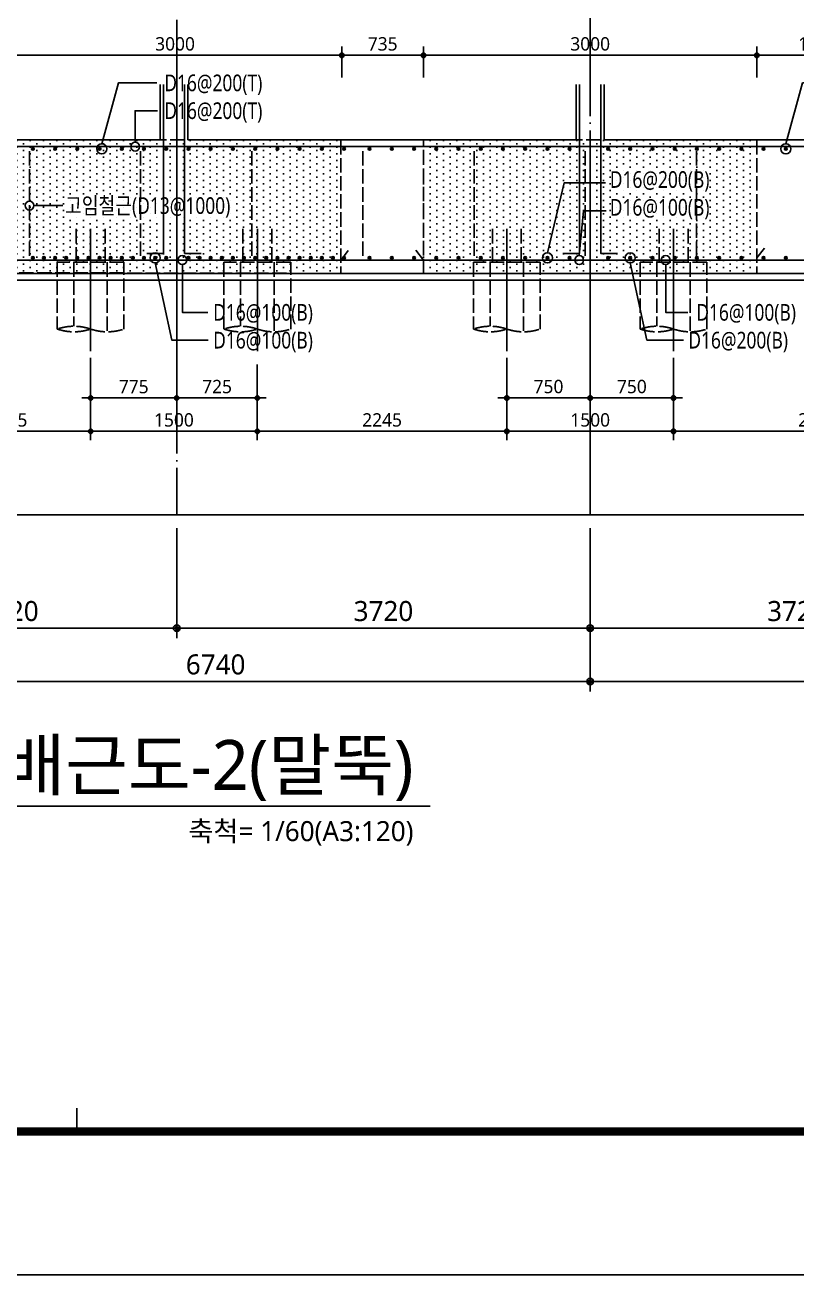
# Model space of a CAD drawing. Header units: millimetres. Extents: x 262481 to 2519995, y -394348 to 364571.
# Drawn here: x 561239 to 568176, y -88632 to -77393 of the extents above; entities that cross this region are included whole.
import ezdxf
from ezdxf.enums import TextEntityAlignment as Align
from ezdxf.xclip import XClip

# ---------------------------------------------------------------- set-up
doc = ezdxf.new("R2010")
doc.units = ezdxf.units.MM
doc.header["$LTSCALE"] = 65
doc.header["$XCLIPFRAME"] = 0
doc.linetypes.add('CEN', pattern=[62, 60, -1, 0, -1])
doc.linetypes.add('HID', pattern=[2.5, 2, -0.5])
doc.layers.get('Defpoints').update_dxf_attribs({"color": 145})
for name, color, linetype in [('BAR', 2, 'Continuous'), ('BAR1', 3, 'Continuous'), ('BARR', 1, 'Continuous'), ('CEN', 1, 'CEN'), ('DIM', 7, 'Continuous'), ('DOT', 3, 'Continuous'), ('FORM_고양장항A-1BL-S-성능$0$FORM', 7, 'Continuous'), ('LEADER', 7, 'Continuous'), ('PI', 4, 'HID'), ('T', 1, 'Continuous'), ('W1', 11, 'Continuous'), ('XS-기초$0$252', 252, 'Continuous'), ('고임철근', 4, 'HID'), ('버림', 8, 'Continuous'), ('보강구간', 6, 'HID')]:
    doc.layers.add(name, color=color, linetype=linetype)
doc.layers.add('DEFPOINT', color=144, linetype='Continuous', plot=False)
doc.layers.add('FORM_고양장항A-1BL-S-성능$0$DEFPOINT', color=144, linetype='Continuous', plot=False)
doc.layers.add('TEXT', color=3, linetype='Continuous', lineweight=9)
doc.styles.add('맑은고딕', font='malgun.ttf')
doc.dimstyles.new('DIM_40', dxfattribs={"dimscale": 40, "dimtxt": 3, "dimasz": 1, "dimexe": 2, "dimexo": 1.5, "dimgap": 1, "dimtad": 1, "dimdec": 0, "dimzin": 0, "dimdsep": 46, "dimtxsty": '맑은고딕', "dimblk1": 'DIMDOT', "dimblk2": 'DIMDOT', "dimsah": 1, "dimcen": 0.09, "dimdle": 2, "dimclrd": 7, "dimclre": 7, "dimclrt": 6, "dimadec": 0, "dimazin": 0, "dimtfac": 1, "dimtdec": 0, "dimtix": 1, "dimtmove": 2, "dimatfit": 3, "dimldrblk": 'DIMDOT', "dimfxl": 0, "dimtolj": 1, "dimtzin": 0, "dimarcsym": 0})
doc.dimstyles.new('DIM_60', dxfattribs={"dimscale": 60, "dimtxt": 3, "dimasz": 1, "dimexe": 1.5, "dimexo": 2, "dimgap": 1, "dimtad": 1, "dimdec": 0, "dimzin": 0, "dimdsep": 46, "dimtxsty": '맑은고딕', "dimblk1": 'DIMDOT', "dimblk2": 'DIMDOT', "dimsah": 1, "dimcen": 0.09, "dimdle": 2, "dimclrd": 7, "dimclre": 7, "dimclrt": 3, "dimadec": 0, "dimazin": 0, "dimtfac": 1, "dimtdec": 0, "dimtix": 1, "dimtmove": 2, "dimatfit": 3, "dimldrblk": 'DIMDOT', "dimfxl": 0, "dimtolj": 1, "dimtzin": 0, "dimarcsym": 0})
pattern_1 = [(270, (336404.29, -302471.65), (60, -30), [0, -60])]

# ---------------------------------------------------------------- blocks, each defined once
blk = doc.blocks.new('XS-기초$0$A$C762E058C')
at = {"layer": 'XS-기초$0$252'}
h = blk.add_hatch(color=256, dxfattribs=at)
h.dxf.hatch_style = 1
h.paths.add_polyline_path([(93400, -71500), (92600, -71500), (92600, -72000), (93400, -72000)])
h.paths.add_polyline_path([(85300, -71500), (84500, -71500), (84500, -72000), (85300, -72000)])
h.paths.add_polyline_path([(93400, -63400), (92600, -63400), (92600, -63900), (93400, -63900)])
h.paths.add_polyline_path([(85300, -63400), (84500, -63400), (84500, -63900), (85300, -63900)])
h.paths.add_polyline_path([(93400, -55300), (92600, -55300), (92600, -55800), (93400, -55800)])
h.paths.add_polyline_path([(85300, -55300), (84500, -55300), (84500, -55800), (85300, -55800)])
h.paths.add_polyline_path([(93400, -47200), (92600, -47200), (92600, -47700), (93400, -47700)])
h.paths.add_polyline_path([(85300, -47200), (84500, -47200), (84500, -47700), (85300, -47700)])
h.paths.add_polyline_path([(93400, -39100), (92600, -39100), (92600, -39600), (93400, -39600)])
h.paths.add_polyline_path([(85300, -39100), (84500, -39100), (84500, -39600), (85300, -39600)])
h.paths.add_polyline_path([(73650, -71500), (72850, -71500), (72850, -72000), (73650, -72000)])
h.paths.add_polyline_path([(77850, -71500), (77050, -71500), (77050, -72000), (77850, -72000)])
h.paths.add_polyline_path([(68450, -71500), (67650, -71500), (67650, -72000), (68450, -72000)])
h.paths.add_polyline_path([(73650, -63400), (72850, -63400), (72850, -63900), (73650, -63900)])
h.paths.add_polyline_path([(77850, -63400), (77050, -63400), (77050, -63900), (77850, -63900)])
h.paths.add_polyline_path([(68450, -63400), (67650, -63400), (67650, -63900), (68450, -63900)])
h.paths.add_polyline_path([(73650, -55300), (72850, -55300), (72850, -55800), (73650, -55800)])
h.paths.add_polyline_path([(77850, -55300), (77050, -55300), (77050, -55800), (77850, -55800)])
h.paths.add_polyline_path([(68450, -55300), (67650, -55300), (67650, -55800), (68450, -55800)])
h.paths.add_polyline_path([(73650, -47200), (72850, -47200), (72850, -47700), (73650, -47700)])
h.paths.add_polyline_path([(77850, -47200), (77050, -47200), (77050, -47700), (77850, -47700)])
h.paths.add_polyline_path([(68450, -47200), (67650, -47200), (67650, -47700), (68450, -47700)])
h.paths.add_polyline_path([(73650, -39100), (72850, -39100), (72850, -39600), (73650, -39600)])
h.paths.add_polyline_path([(77850, -39100), (77050, -39100), (77050, -39600), (77850, -39600)])
h.paths.add_polyline_path([(68450, -39100), (67650, -39100), (67650, -39600), (68450, -39600)])
h.paths.add_polyline_path([(73650, -22900), (72850, -22900), (72850, -23400), (73650, -23400)])
h.paths.add_polyline_path([(73650, -31000), (72850, -31000), (72850, -31500), (73650, -31500)])
h.paths.add_polyline_path([(101500, -63400), (100700, -63400), (100700, -63900), (101500, -63900)])
h.paths.add_polyline_path([(101500, -41540), (100700, -41540), (100700, -42040), (101500, -42040)])
h.paths.add_polyline_path([(101500, -35500), (100700, -35500), (100700, -36000), (101500, -36000)])
h.paths.add_polyline_path([(101500, -29350), (100700, -29350), (100700, -29850), (101500, -29850)])
h.paths.add_polyline_path([(101500, -22900), (100700, -22900), (100700, -23400), (101500, -23400)])
h.paths.add_polyline_path([(68450, -22900), (67650, -22900), (67650, -23400), (68450, -23400)])
h.paths.add_polyline_path([(77850, -22900), (77050, -22900), (77050, -23400), (77850, -23400)])
h.paths.add_polyline_path([(85300, -22900), (84500, -22900), (84500, -23400), (85300, -23400)])
h.paths.add_polyline_path([(93400, -31000), (92600, -31000), (92600, -31500), (93400, -31500)])
h.paths.add_polyline_path([(77850, -31000), (77050, -31000), (77050, -31500), (77850, -31500)])
h.paths.add_polyline_path([(85300, -31000), (84500, -31000), (84500, -31500), (85300, -31500)])
h.paths.add_polyline_path([(93400, -22900), (92600, -22900), (92600, -23400), (93400, -23400)])
h.paths.add_polyline_path([(68450, -31000), (67650, -31000), (67650, -31500), (68450, -31500)])
h.paths.add_polyline_path([(101500, -47580), (100700, -47580), (100700, -48080), (101500, -48080)])
h.paths.add_polyline_path([(101500, -55300), (100700, -55300), (100700, -55800), (101500, -55800)])
h.paths.add_polyline_path([(101700, -72000), (101700, -71200), (101200, -71200), (101200, -72000)])
h.paths.add_polyline_path([(125700, -72000), (125700, -71200), (125200, -71200), (125200, -72000)])
h.paths.add_polyline_path([(117700, -72000), (117700, -71200), (117200, -71200), (117200, -72000)])
h.paths.add_polyline_path([(109700, -72000), (109700, -71200), (109200, -71200), (109200, -72000)])
h.paths.add_polyline_path([(136755, -71500), (135955, -71500), (135955, -72000), (136755, -72000)])
h.paths.add_polyline_path([(144555, -71500), (143755, -71500), (143755, -72000), (144555, -72000)])
h.paths.add_polyline_path([(133700, -72000), (133700, -71200), (133200, -71200), (133200, -72000)])
blk = doc.blocks.new('XS-기초')
at = {"layer": 'XS-기초$0$252'}
blk.add_blockref('XS-기초$0$A$C762E058C', (118310, 198300), dxfattribs=at)
blk = doc.blocks.new('DIMDOT')
at = {"layer": 'DIM', "linetype": 'Continuous'}
blk.add_line((-2, 0), (2, 0), dxfattribs=at)
for radius in [0.5, 0.25]:
    blk.add_circle((0, 0), radius, dxfattribs=at)
blk = doc.blocks.new('*D556')
at = {"layer": 'Defpoints', "color": 0, "linetype": 'Continuous', "transparency": 16777216}
for p in [(566324, -81796), (573064, -81796), (573064, -83296)]:
    blk.add_point(p, dxfattribs=at)
at = {"layer": 'DIM', "color": 7, "linetype": 'Continuous', "lineweight": -2, "transparency": 16777216}
for p, q in [((566324, -81916), (566324, -83386)), ((573064, -81916), (573064, -83386)), ((566384, -83296), (573004, -83296))]:
    blk.add_line(p, q, dxfattribs=at)
at = {"layer": 'DIM', "color": 7, "linetype": 'Continuous', "lineweight": -2, "transparency": 16777216, "xscale": 60, "yscale": 60, "zscale": 60, "rotation": 180}
blk.add_blockref('DIMDOT', (566324, -83296), dxfattribs=at)
at = {"layer": 'DIM', "color": 7, "linetype": 'Continuous', "lineweight": -2, "transparency": 16777216, "xscale": 60, "yscale": 60, "zscale": 60}
blk.add_blockref('DIMDOT', (573064, -83296), dxfattribs=at)
at = {"layer": 'DIM', "color": 3, "linetype": 'Continuous', "transparency": 16777216, "insert": (569694, -83143), "char_height": 180, "attachment_point": 5, "style": '맑은고딕'}
blk.add_mtext('\\A1;6740', dxfattribs=at)
blk = doc.blocks.new('*D558')
at = {"layer": 'Defpoints', "color": 0, "linetype": 'Continuous', "transparency": 16777216}
for p in [(566324, -81796), (570044, -81796), (566324, -82816)]:
    blk.add_point(p, dxfattribs=at)
at = {"layer": 'DIM', "color": 7, "linetype": 'Continuous', "lineweight": -2, "transparency": 16777216}
for p, q in [((566324, -81916), (566324, -82906)), ((570044, -81916), (570044, -82906)), ((569984, -82816), (566384, -82816))]:
    blk.add_line(p, q, dxfattribs=at)
at = {"layer": 'DIM', "color": 7, "linetype": 'Continuous', "lineweight": -2, "transparency": 16777216, "xscale": 60, "yscale": 60, "zscale": 60, "rotation": 180}
blk.add_blockref('DIMDOT', (566324, -82816), dxfattribs=at)
at = {"layer": 'DIM', "color": 7, "linetype": 'Continuous', "lineweight": -2, "transparency": 16777216, "xscale": 60, "yscale": 60, "zscale": 60}
blk.add_blockref('DIMDOT', (570044, -82816), dxfattribs=at)
at = {"layer": 'DIM', "color": 3, "linetype": 'Continuous', "transparency": 16777216, "insert": (568184, -82663), "char_height": 180, "attachment_point": 5, "style": '맑은고딕'}
blk.add_mtext('\\A1;3720', dxfattribs=at)
blk = doc.blocks.new('*D559')
at = {"layer": 'Defpoints', "color": 0, "linetype": 'Continuous', "transparency": 16777216}
for p in [(559584, -81796), (566324, -81796), (559584, -83296)]:
    blk.add_point(p, dxfattribs=at)
at = {"layer": 'DIM', "color": 7, "linetype": 'Continuous', "lineweight": -2, "transparency": 16777216}
for p, q in [((559584, -81916), (559584, -83386)), ((566324, -81916), (566324, -83386)), ((566264, -83296), (559644, -83296))]:
    blk.add_line(p, q, dxfattribs=at)
at = {"layer": 'DIM', "color": 7, "linetype": 'Continuous', "lineweight": -2, "transparency": 16777216, "xscale": 60, "yscale": 60, "zscale": 60, "rotation": 180}
blk.add_blockref('DIMDOT', (559584, -83296), dxfattribs=at)
at = {"layer": 'DIM', "color": 7, "linetype": 'Continuous', "lineweight": -2, "transparency": 16777216, "xscale": 60, "yscale": 60, "zscale": 60}
blk.add_blockref('DIMDOT', (566324, -83296), dxfattribs=at)
at = {"layer": 'DIM', "color": 3, "linetype": 'Continuous', "transparency": 16777216, "insert": (562954, -83143), "char_height": 180, "attachment_point": 5, "style": '맑은고딕'}
blk.add_mtext('\\A1;6740', dxfattribs=at)
blk = doc.blocks.new('*D560')
at = {"layer": 'Defpoints', "color": 0, "linetype": 'Continuous', "transparency": 16777216}
for p in [(559584, -81796), (562604, -81796), (559584, -82816)]:
    blk.add_point(p, dxfattribs=at)
at = {"layer": 'DIM', "color": 7, "linetype": 'Continuous', "lineweight": -2, "transparency": 16777216}
for p, q in [((559584, -81916), (559584, -82906)), ((562604, -81916), (562604, -82906)), ((562544, -82816), (559644, -82816))]:
    blk.add_line(p, q, dxfattribs=at)
at = {"layer": 'DIM', "color": 7, "linetype": 'Continuous', "lineweight": -2, "transparency": 16777216, "xscale": 60, "yscale": 60, "zscale": 60, "rotation": 180}
blk.add_blockref('DIMDOT', (559584, -82816), dxfattribs=at)
at = {"layer": 'DIM', "color": 7, "linetype": 'Continuous', "lineweight": -2, "transparency": 16777216, "xscale": 60, "yscale": 60, "zscale": 60}
blk.add_blockref('DIMDOT', (562604, -82816), dxfattribs=at)
at = {"layer": 'DIM', "color": 3, "linetype": 'Continuous', "transparency": 16777216, "insert": (561094, -82663), "char_height": 180, "attachment_point": 5, "style": '맑은고딕'}
blk.add_mtext('\\A1;3020', dxfattribs=at)
blk = doc.blocks.new('*D561')
at = {"layer": 'Defpoints', "color": 0, "linetype": 'Continuous', "transparency": 16777216}
for p in [(562604, -81796), (566324, -81796), (566324, -82816)]:
    blk.add_point(p, dxfattribs=at)
at = {"layer": 'DIM', "color": 7, "linetype": 'Continuous', "lineweight": -2, "transparency": 16777216}
for p, q in [((562604, -81916), (562604, -82906)), ((566324, -81916), (566324, -82906)), ((562664, -82816), (566264, -82816))]:
    blk.add_line(p, q, dxfattribs=at)
at = {"layer": 'DIM', "color": 7, "linetype": 'Continuous', "lineweight": -2, "transparency": 16777216, "xscale": 60, "yscale": 60, "zscale": 60, "rotation": 180}
blk.add_blockref('DIMDOT', (562604, -82816), dxfattribs=at)
at = {"layer": 'DIM', "color": 7, "linetype": 'Continuous', "lineweight": -2, "transparency": 16777216, "xscale": 60, "yscale": 60, "zscale": 60}
blk.add_blockref('DIMDOT', (566324, -82816), dxfattribs=at)
at = {"layer": 'DIM', "color": 3, "linetype": 'Continuous', "transparency": 16777216, "insert": (564464, -82663), "char_height": 180, "attachment_point": 5, "style": '맑은고딕'}
blk.add_mtext('\\A1;3720', dxfattribs=at)
blk = doc.blocks.new('BAR')
at = {"layer": 'BARR'}
h = blk.add_hatch(color=256, dxfattribs=at)
edge = h.paths.add_edge_path()
edge.add_arc((0, 0), 15, 0, 360)
blk.add_circle((0, 0), 15, dxfattribs=at)
blk = doc.blocks.new('p')
at = {"layer": 'PI'}
for p, q in [((-130, 300), (-130, 0)), ((130, 300), (130, 0)), ((300, 0), (-300, 0)), ((-300, 0), (-300, -600)), ((-150, 0), (-150, -575)), ((150, 0), (150, -625)), ((300, -600), (300, 0))]:
    blk.add_line(p, q, dxfattribs=at)
at = {"layer": 'PI', "color": 6, "linetype": 'Continuous'}
blk.add_line((0, 300, 0), (0, -800, 0), dxfattribs=at)
at = {"layer": 'PI'}
for centre, start, end in [((-150, -1037), 71.0754, 108.9246), ((-150, -163), 251.0754, 288.9246), ((150, -163), 251.0754, 288.9246)]:
    blk.add_arc(centre, 462, start, end, dxfattribs=at)
blk = doc.blocks.new('*D656')
at = {"layer": 'Defpoints', "color": 0, "linetype": 'Continuous', "transparency": 16777216}
for p in [(560334, -80326), (561829, -80326), (561829, -81046)]:
    blk.add_point(p, dxfattribs=at)
at = {"layer": 'DIM', "color": 7, "linetype": 'Continuous', "lineweight": -2, "transparency": 16777216}
for p, q in [((560334, -80386), (560334, -81126)), ((561829, -80386), (561829, -81126)), ((560374, -81046), (561789, -81046))]:
    blk.add_line(p, q, dxfattribs=at)
at = {"layer": 'DIM', "color": 7, "linetype": 'Continuous', "lineweight": -2, "transparency": 16777216, "xscale": 40, "yscale": 40, "zscale": 40, "rotation": 180}
blk.add_blockref('DIMDOT', (560334, -81046), dxfattribs=at)
at = {"layer": 'DIM', "color": 7, "linetype": 'Continuous', "lineweight": -2, "transparency": 16777216, "xscale": 40, "yscale": 40, "zscale": 40}
blk.add_blockref('DIMDOT', (561829, -81046), dxfattribs=at)
at = {"layer": 'DIM', "color": 6, "linetype": 'Continuous', "transparency": 16777216, "insert": (561082, -80944), "char_height": 120, "attachment_point": 5, "style": '맑은고딕'}
blk.add_mtext('\\A1;1495', dxfattribs=at)
blk = doc.blocks.new('*D657')
at = {"layer": 'Defpoints', "color": 0, "linetype": 'Continuous', "transparency": 16777216}
for p in [(561829, -80386), (563329, -80386), (563329, -81046)]:
    blk.add_point(p, dxfattribs=at)
at = {"layer": 'DIM', "color": 7, "linetype": 'Continuous', "lineweight": -2, "transparency": 16777216}
for p, q in [((561829, -80446), (561829, -81126)), ((563329, -80446), (563329, -81126)), ((561869, -81046), (563289, -81046))]:
    blk.add_line(p, q, dxfattribs=at)
at = {"layer": 'DIM', "color": 7, "linetype": 'Continuous', "lineweight": -2, "transparency": 16777216, "xscale": 40, "yscale": 40, "zscale": 40, "rotation": 180}
blk.add_blockref('DIMDOT', (561829, -81046), dxfattribs=at)
at = {"layer": 'DIM', "color": 7, "linetype": 'Continuous', "lineweight": -2, "transparency": 16777216, "xscale": 40, "yscale": 40, "zscale": 40}
blk.add_blockref('DIMDOT', (563329, -81046), dxfattribs=at)
at = {"layer": 'DIM', "color": 6, "linetype": 'Continuous', "transparency": 16777216, "insert": (562579, -80944), "char_height": 120, "attachment_point": 5, "style": '맑은고딕'}
blk.add_mtext('\\A1;1500', dxfattribs=at)
blk = doc.blocks.new('*D658')
at = {"layer": 'Defpoints', "color": 0, "linetype": 'Continuous', "transparency": 16777216}
for p in [(563329, -80386), (565574, -80386), (565574, -81046)]:
    blk.add_point(p, dxfattribs=at)
at = {"layer": 'DIM', "color": 7, "linetype": 'Continuous', "lineweight": -2, "transparency": 16777216}
for p, q in [((563329, -80446), (563329, -81126)), ((565574, -80446), (565574, -81126)), ((563369, -81046), (565534, -81046))]:
    blk.add_line(p, q, dxfattribs=at)
at = {"layer": 'DIM', "color": 7, "linetype": 'Continuous', "lineweight": -2, "transparency": 16777216, "xscale": 40, "yscale": 40, "zscale": 40, "rotation": 180}
blk.add_blockref('DIMDOT', (563329, -81046), dxfattribs=at)
at = {"layer": 'DIM', "color": 7, "linetype": 'Continuous', "lineweight": -2, "transparency": 16777216, "xscale": 40, "yscale": 40, "zscale": 40}
blk.add_blockref('DIMDOT', (565574, -81046), dxfattribs=at)
at = {"layer": 'DIM', "color": 6, "linetype": 'Continuous', "transparency": 16777216, "insert": (564452, -80944), "char_height": 120, "attachment_point": 5, "style": '맑은고딕'}
blk.add_mtext('\\A1;2245', dxfattribs=at)
blk = doc.blocks.new('*D659')
at = {"layer": 'Defpoints', "color": 0, "linetype": 'Continuous', "transparency": 16777216}
for p in [(565574, -80326), (567074, -80326), (567074, -81046)]:
    blk.add_point(p, dxfattribs=at)
at = {"layer": 'DIM', "color": 7, "linetype": 'Continuous', "lineweight": -2, "transparency": 16777216}
for p, q in [((565574, -80386), (565574, -81126)), ((567074, -80386), (567074, -81126)), ((565614, -81046), (567034, -81046))]:
    blk.add_line(p, q, dxfattribs=at)
at = {"layer": 'DIM', "color": 7, "linetype": 'Continuous', "lineweight": -2, "transparency": 16777216, "xscale": 40, "yscale": 40, "zscale": 40, "rotation": 180}
blk.add_blockref('DIMDOT', (565574, -81046), dxfattribs=at)
at = {"layer": 'DIM', "color": 7, "linetype": 'Continuous', "lineweight": -2, "transparency": 16777216, "xscale": 40, "yscale": 40, "zscale": 40}
blk.add_blockref('DIMDOT', (567074, -81046), dxfattribs=at)
at = {"layer": 'DIM', "color": 6, "linetype": 'Continuous', "transparency": 16777216, "insert": (566324, -80944), "char_height": 120, "attachment_point": 5, "style": '맑은고딕'}
blk.add_mtext('\\A1;1500', dxfattribs=at)
blk = doc.blocks.new('*D660')
at = {"layer": 'Defpoints', "color": 0, "linetype": 'Continuous', "transparency": 16777216}
for p in [(567074, -80386), (569674, -80386), (569674, -81046)]:
    blk.add_point(p, dxfattribs=at)
at = {"layer": 'DIM', "color": 7, "linetype": 'Continuous', "lineweight": -2, "transparency": 16777216}
for p, q in [((567074, -80446), (567074, -81126)), ((569674, -80446), (569674, -81126)), ((567114, -81046), (569634, -81046))]:
    blk.add_line(p, q, dxfattribs=at)
at = {"layer": 'DIM', "color": 7, "linetype": 'Continuous', "lineweight": -2, "transparency": 16777216, "xscale": 40, "yscale": 40, "zscale": 40, "rotation": 180}
blk.add_blockref('DIMDOT', (567074, -81046), dxfattribs=at)
at = {"layer": 'DIM', "color": 7, "linetype": 'Continuous', "lineweight": -2, "transparency": 16777216, "xscale": 40, "yscale": 40, "zscale": 40}
blk.add_blockref('DIMDOT', (569674, -81046), dxfattribs=at)
at = {"layer": 'DIM', "color": 6, "linetype": 'Continuous', "transparency": 16777216, "insert": (568374, -80944), "char_height": 120, "attachment_point": 5, "style": '맑은고딕'}
blk.add_mtext('\\A1;2600', dxfattribs=at)
blk = doc.blocks.new('*D668')
at = {"layer": 'Defpoints', "color": 0, "linetype": 'Continuous', "transparency": 16777216}
for p in [(565574, -80326), (566324, -80326), (566324, -80746)]:
    blk.add_point(p, dxfattribs=at)
at = {"layer": 'DIM', "color": 7, "linetype": 'Continuous', "lineweight": -2, "transparency": 16777216}
for p, q in [((565574, -80386), (565574, -80826)), ((566324, -80386), (566324, -80826)), ((565614, -80746), (566284, -80746))]:
    blk.add_line(p, q, dxfattribs=at)
at = {"layer": 'DIM', "color": 7, "linetype": 'Continuous', "lineweight": -2, "transparency": 16777216, "xscale": 40, "yscale": 40, "zscale": 40, "rotation": 180}
blk.add_blockref('DIMDOT', (565574, -80746), dxfattribs=at)
at = {"layer": 'DIM', "color": 7, "linetype": 'Continuous', "lineweight": -2, "transparency": 16777216, "xscale": 40, "yscale": 40, "zscale": 40}
blk.add_blockref('DIMDOT', (566324, -80746), dxfattribs=at)
at = {"layer": 'DIM', "color": 6, "linetype": 'Continuous', "transparency": 16777216, "insert": (565949, -80644), "char_height": 120, "attachment_point": 5, "style": '맑은고딕'}
blk.add_mtext('\\A1;750', dxfattribs=at)
blk = doc.blocks.new('*D669')
at = {"layer": 'Defpoints', "color": 0, "linetype": 'Continuous', "transparency": 16777216}
for p in [(566324, -80386), (567074, -80386), (567074, -80746)]:
    blk.add_point(p, dxfattribs=at)
at = {"layer": 'DIM', "color": 7, "linetype": 'Continuous', "lineweight": -2, "transparency": 16777216}
for p, q in [((566324, -80446), (566324, -80826)), ((567074, -80446), (567074, -80826)), ((566364, -80746), (567034, -80746))]:
    blk.add_line(p, q, dxfattribs=at)
at = {"layer": 'DIM', "color": 7, "linetype": 'Continuous', "lineweight": -2, "transparency": 16777216, "xscale": 40, "yscale": 40, "zscale": 40, "rotation": 180}
blk.add_blockref('DIMDOT', (566324, -80746), dxfattribs=at)
at = {"layer": 'DIM', "color": 7, "linetype": 'Continuous', "lineweight": -2, "transparency": 16777216, "xscale": 40, "yscale": 40, "zscale": 40}
blk.add_blockref('DIMDOT', (567074, -80746), dxfattribs=at)
at = {"layer": 'DIM', "color": 6, "linetype": 'Continuous', "transparency": 16777216, "insert": (566699, -80644), "char_height": 120, "attachment_point": 5, "style": '맑은고딕'}
blk.add_mtext('\\A1;750', dxfattribs=at)
blk = doc.blocks.new('*D670')
at = {"layer": 'Defpoints', "color": 0, "linetype": 'Continuous', "transparency": 16777216}
for p in [(561829, -80326), (562604, -80326), (562604, -80746)]:
    blk.add_point(p, dxfattribs=at)
at = {"layer": 'DIM', "color": 7, "linetype": 'Continuous', "lineweight": -2, "transparency": 16777216}
for p, q in [((561829, -80386), (561829, -80826)), ((562604, -80386), (562604, -80826)), ((561869, -80746), (562564, -80746))]:
    blk.add_line(p, q, dxfattribs=at)
at = {"layer": 'DIM', "color": 7, "linetype": 'Continuous', "lineweight": -2, "transparency": 16777216, "xscale": 40, "yscale": 40, "zscale": 40, "rotation": 180}
blk.add_blockref('DIMDOT', (561829, -80746), dxfattribs=at)
at = {"layer": 'DIM', "color": 7, "linetype": 'Continuous', "lineweight": -2, "transparency": 16777216, "xscale": 40, "yscale": 40, "zscale": 40}
blk.add_blockref('DIMDOT', (562604, -80746), dxfattribs=at)
at = {"layer": 'DIM', "color": 6, "linetype": 'Continuous', "transparency": 16777216, "insert": (562217, -80645), "char_height": 120, "attachment_point": 5, "style": '맑은고딕'}
blk.add_mtext('\\A1;775', dxfattribs=at)
blk = doc.blocks.new('*D671')
at = {"layer": 'Defpoints', "color": 0, "linetype": 'Continuous', "transparency": 16777216}
for p in [(562604, -80386), (563329, -80386), (563329, -80746)]:
    blk.add_point(p, dxfattribs=at)
at = {"layer": 'DIM', "color": 7, "linetype": 'Continuous', "lineweight": -2, "transparency": 16777216}
for p, q in [((562604, -80446), (562604, -80826)), ((563329, -80446), (563329, -80826)), ((562644, -80746), (563289, -80746))]:
    blk.add_line(p, q, dxfattribs=at)
at = {"layer": 'DIM', "color": 7, "linetype": 'Continuous', "lineweight": -2, "transparency": 16777216, "xscale": 40, "yscale": 40, "zscale": 40, "rotation": 180}
blk.add_blockref('DIMDOT', (562604, -80746), dxfattribs=at)
at = {"layer": 'DIM', "color": 7, "linetype": 'Continuous', "lineweight": -2, "transparency": 16777216, "xscale": 40, "yscale": 40, "zscale": 40}
blk.add_blockref('DIMDOT', (563329, -80746), dxfattribs=at)
at = {"layer": 'DIM', "color": 6, "linetype": 'Continuous', "transparency": 16777216, "insert": (562967, -80644), "char_height": 120, "attachment_point": 5, "style": '맑은고딕'}
blk.add_mtext('\\A1;725', dxfattribs=at)
blk = doc.blocks.new('*D687')
at = {"layer": 'Defpoints', "color": 0, "linetype": 'Continuous', "transparency": 16777216}
for p in [(561089, -77665), (561089, -77926), (564089, -77926)]:
    blk.add_point(p, dxfattribs=at)
at = {"layer": 'DIM', "color": 7, "linetype": 'Continuous', "lineweight": -2, "transparency": 16777216}
for p, q in [((561089, -77866), (561089, -77585)), ((564089, -77866), (564089, -77585)), ((564049, -77665), (561129, -77665))]:
    blk.add_line(p, q, dxfattribs=at)
at = {"layer": 'DIM', "color": 7, "linetype": 'Continuous', "lineweight": -2, "transparency": 16777216, "xscale": 40, "yscale": 40, "zscale": 40, "rotation": 180}
blk.add_blockref('DIMDOT', (561089, -77665), dxfattribs=at)
at = {"layer": 'DIM', "color": 7, "linetype": 'Continuous', "lineweight": -2, "transparency": 16777216, "xscale": 40, "yscale": 40, "zscale": 40}
blk.add_blockref('DIMDOT', (564089, -77665), dxfattribs=at)
at = {"layer": 'DIM', "color": 6, "linetype": 'Continuous', "transparency": 16777216, "insert": (562589, -77563), "char_height": 120, "attachment_point": 5, "style": '맑은고딕'}
blk.add_mtext('\\A1;3000', dxfattribs=at)
blk = doc.blocks.new('*D688')
at = {"layer": 'Defpoints', "color": 0, "linetype": 'Continuous', "transparency": 16777216}
for p in [(564824, -77665), (564824, -77926), (567824, -77926)]:
    blk.add_point(p, dxfattribs=at)
at = {"layer": 'DIM', "color": 7, "linetype": 'Continuous', "lineweight": -2, "transparency": 16777216}
for p, q in [((564824, -77866), (564824, -77585)), ((567824, -77866), (567824, -77585)), ((567784, -77665), (564864, -77665))]:
    blk.add_line(p, q, dxfattribs=at)
at = {"layer": 'DIM', "color": 7, "linetype": 'Continuous', "lineweight": -2, "transparency": 16777216, "xscale": 40, "yscale": 40, "zscale": 40, "rotation": 180}
blk.add_blockref('DIMDOT', (564824, -77665), dxfattribs=at)
at = {"layer": 'DIM', "color": 7, "linetype": 'Continuous', "lineweight": -2, "transparency": 16777216, "xscale": 40, "yscale": 40, "zscale": 40}
blk.add_blockref('DIMDOT', (567824, -77665), dxfattribs=at)
at = {"layer": 'DIM', "color": 6, "linetype": 'Continuous', "transparency": 16777216, "insert": (566324, -77563), "char_height": 120, "attachment_point": 5, "style": '맑은고딕'}
blk.add_mtext('\\A1;3000', dxfattribs=at)
blk = doc.blocks.new('*D689')
at = {"layer": 'Defpoints', "color": 0, "linetype": 'Continuous', "transparency": 16777216}
for p in [(564824, -77665), (564089, -77926), (564824, -77926)]:
    blk.add_point(p, dxfattribs=at)
at = {"layer": 'DIM', "color": 7, "linetype": 'Continuous', "lineweight": -2, "transparency": 16777216}
for p, q in [((564089, -77866), (564089, -77585)), ((564824, -77866), (564824, -77585)), ((564129, -77665), (564784, -77665))]:
    blk.add_line(p, q, dxfattribs=at)
at = {"layer": 'DIM', "color": 7, "linetype": 'Continuous', "lineweight": -2, "transparency": 16777216, "xscale": 40, "yscale": 40, "zscale": 40, "rotation": 180}
blk.add_blockref('DIMDOT', (564089, -77665), dxfattribs=at)
at = {"layer": 'DIM', "color": 7, "linetype": 'Continuous', "lineweight": -2, "transparency": 16777216, "xscale": 40, "yscale": 40, "zscale": 40}
blk.add_blockref('DIMDOT', (564824, -77665), dxfattribs=at)
at = {"layer": 'DIM', "color": 6, "linetype": 'Continuous', "transparency": 16777216, "insert": (564457, -77563), "char_height": 120, "attachment_point": 5, "style": '맑은고딕'}
blk.add_mtext('\\A1;735', dxfattribs=at)
blk = doc.blocks.new('*D690')
at = {"layer": 'Defpoints', "color": 0, "linetype": 'Continuous', "transparency": 16777216}
for p in [(568924, -77665), (567824, -77926), (568924, -77926)]:
    blk.add_point(p, dxfattribs=at)
at = {"layer": 'DIM', "color": 7, "linetype": 'Continuous', "lineweight": -2, "transparency": 16777216}
for p, q in [((567824, -77866), (567824, -77585)), ((568924, -77866), (568924, -77585)), ((567864, -77665), (568884, -77665))]:
    blk.add_line(p, q, dxfattribs=at)
at = {"layer": 'DIM', "color": 7, "linetype": 'Continuous', "lineweight": -2, "transparency": 16777216, "xscale": 40, "yscale": 40, "zscale": 40, "rotation": 180}
blk.add_blockref('DIMDOT', (567824, -77665), dxfattribs=at)
at = {"layer": 'DIM', "color": 7, "linetype": 'Continuous', "lineweight": -2, "transparency": 16777216, "xscale": 40, "yscale": 40, "zscale": 40}
blk.add_blockref('DIMDOT', (568924, -77665), dxfattribs=at)
at = {"layer": 'DIM', "color": 6, "linetype": 'Continuous', "transparency": 16777216, "insert": (568374, -77563), "char_height": 120, "attachment_point": 5, "style": '맑은고딕'}
blk.add_mtext('\\A1;1100', dxfattribs=at)
blk = doc.blocks.new('FORM_고양장항A-1BL-S-성능')
at = {"layer": 'FORM_고양장항A-1BL-S-성능$0$DEFPOINT', "color": 1}
blk.add_line((391, 22), (391, 25), dxfattribs=at)
at = {"layer": 'FORM_고양장항A-1BL-S-성능$0$DEFPOINT'}
blk.add_lwpolyline([(0, 594), (0, 0), (841, 0), (841, 594), (0, 594)], dxfattribs=at)
at = {"layer": 'FORM_고양장항A-1BL-S-성능$0$FORM'}
for points in [[(25, 573), (25, 21), (757, 21), (757, 573)], [(26, 572), (26, 22), (756, 22), (756, 572)]]:
    blk.add_lwpolyline(points, close=True, dxfattribs=at)
at = {"layer": 'FORM_고양장항A-1BL-S-성능$0$FORM', "const_width": 1}
blk.add_lwpolyline([(25.5, 572.5), (25.5, 21.5), (756.5, 21.5), (756.5, 572.5)], close=True, dxfattribs=at)

msp = doc.modelspace()

# ---------------------------------------------------------------- hatches: boundary and pattern name
at = {"layer": 'DOT'}
h = msp.add_hatch(dxfattribs=at)
h.set_pattern_fill('DOTS', color=256, scale=60, angle=-90, style=0)
h.set_pattern_definition(pattern_1)
edge = h.paths.add_edge_path()
edge.add_line((561079.3, -79626.4), (561081.8, -78426.4))
edge.add_line((561081.8, -78426.4), (564079.3, -78426.4))
edge.add_line((564079.3, -78426.4), (564079.3, -79626.4))
edge.add_line((564079.3, -79626.4), (561079.3, -79620.2))
h = msp.add_hatch(dxfattribs=at)
h.set_pattern_fill('DOTS', color=256, scale=60, angle=-90, style=0)
h.set_pattern_definition(pattern_1)
h.paths.add_polyline_path([(564824.3, -79626.4), (564824.3, -78426.4), (567824.3, -78426.4), (567824.3, -79626.4)])

# ---------------------------------------------------------------- linework, layer by layer
at = {"layer": 'BAR1'}
for p, q in [((543104.3, -78486.4), (576057.9, -78486.4)), ((564079.3, -79509.4), (564148, -79421.4)), ((564824.3, -79506.4), (564755.6, -79418.5)), ((567824.3, -79486.3, 0), (567893, -79398.3, 0)), ((544454.3, -79506.4), (574714.3, -79506.4))]:
    msp.add_line(p, q, dxfattribs=at)
for points in [[(562484.3, -77926.4), (562484.3, -79446.4), (562334.3, -79446.4)], [(562674.3, -77926.4), (562674.3, -79446.4), (562824.3, -79446.4)], [(566229.3, -77926.4), (566229.3, -79446.4), (566079.3, -79446.4)], [(566419.3, -77926.4), (566419.3, -79446.4), (566569.3, -79446.4)]]:
    msp.add_lwpolyline(points, dxfattribs=at)
at = {"layer": 'CEN'}
for p, q in [((562604.3, -73315.4), (562604.3, -81796.2)), ((566324.3, -74311.6), (566324.3, -81796.2))]:
    msp.add_line(p, q, dxfattribs=at)
at = {"layer": 'DEFPOINT'}
msp.add_line((564884.3, -84415.7), (555284.3, -84415.7), dxfattribs=at)
for points in [[(541304.3, -60246.6), (582364.3, -60246.6), (582364.3, -83296.2), (541304.3, -83296.2)], [(543104.3, -61746.6), (580564.3, -61746.6), (580564.3, -81796.2), (543104.3, -81796.2)]]:
    msp.add_lwpolyline(points, close=True, dxfattribs=at)
at = {"layer": 'LEADER', "color": 7}
msp.add_line((561319.3, -79016.4), (561579.3, -79016.4), dxfattribs=at)
for points in [[(561929.3, -78461.4), (562079.3, -77913.2), (562425.2, -77913.2)], [(568084.3, -78461.4), (568234.3, -77913.2), (568580.2, -77913.2)], [(562230, -78446.4), (562230, -78163.2), (562430, -78163.2)], [(565939.3, -79441.4), (566089.3, -78812.8), (566462, -78812.8)], [(566225.2, -79466.4), (566264.6, -79062.8), (566468.8, -79062.8)], [(562409.3, -79531.4), (562559.3, -80226.4), (562888.4, -80226.4)], [(562654.8, -79546.4), (562654.8, -79976.4), (562884.5, -79976.4)], [(566684.3, -79531.4), (566834.3, -80226.4), (567163.4, -80226.4)], [(567003.4, -79546.4), (567003.4, -79976.4), (567203.4, -79976.4)]]:
    msp.add_lwpolyline(points, dxfattribs=at)
for centre, radius in [((562230, -78486.4), 40), ((561929.3, -78506.4), 45), ((568084.3, -78506.4), 45), ((561279.3, -79016.4), 40), ((562409.3, -79486.4), 45), ((565939.3, -79486.4), 45), ((566684.3, -79486.4), 45), ((562654.8, -79506.4), 40), ((566225.2, -79506.4), 40), ((567003.4, -79506.4), 40)]:
    msp.add_circle(centre, radius, dxfattribs=at)
at = {"layer": 'TEXT'}
msp.add_line((556484.3, -84415.7), (564884.3, -84415.7), dxfattribs=at)
at = {"layer": 'W1'}
for p, q in [((562454.3, -77926.4), (562454.3, -78426.4)), ((562704.3, -77926.4), (562704.3, -78426.4)), ((566199.3, -77926.4), (566199.3, -78426.4)), ((566449.3, -77926.4), (566449.3, -78426.4)), ((559709.3, -78426.4), (562454.3, -78426.4)), ((562704.3, -78426.4), (566199.3, -78426.4)), ((566449.3, -78426.4), (569944.3, -78426.4)), ((544394.3, -79626.4), (574774.3, -79626.4))]:
    msp.add_line(p, q, dxfattribs=at)
at = {"layer": '고임철근'}
for p, q in [((561279.3, -78526.4), (561279.3, -79506.4)), ((562279.3, -78526.4), (562279.3, -79506.4)), ((563279.3, -78526.4), (563279.3, -79506.4)), ((564279.3, -78526.4), (564279.3, -79506.4)), ((565279.3, -78526.4), (565279.3, -79506.4)), ((566279.3, -78526.4), (566279.3, -79506.4)), ((567279.3, -78526.4), (567279.3, -79506.4))]:
    msp.add_line(p, q, dxfattribs=at)
at = {"layer": '버림'}
msp.add_lwpolyline([(574874.3, -79686.4), (544294.3, -79686.4)], dxfattribs=at)
at = {"layer": '보강구간'}
for points in [[(561079.3, -79626.4), (561081.8, -78426.4), (564079.3, -78426.4), (564079.3, -79626.4), (561079.3, -79620.2)], [(564824.3, -79626.4), (564824.3, -78426.4), (567824.3, -78426.4), (567824.3, -79626.4), (564824.3, -79626.4)]]:
    msp.add_lwpolyline(points, dxfattribs=at)

# ---------------------------------------------------------------- block references
at = {"xscale": 60, "yscale": 60, "zscale": 60}
msp.add_blockref('FORM_고양장항A-1BL-S-성능', (538244.3, -88631.6), dxfattribs=at)
ref = msp.add_blockref('XS-기초', (321634.3, -207201.6))
XClip(ref).set_block_clipping_path([(221470.0000000022, 130890.0000000024), (254429.9999999936, 145455.0000000008)])
at = {"layer": 'BAR', "yscale": 0.8, "zscale": 0.8}
for p, xscale, rotation in [((561309.3, -78506.4), -0.8, 90.00000000000456), ((561509.3, -78506.4), -0.8, 90.00000000000456), ((561709.3, -78506.4), -0.8, 90.00000000000456), ((561909.3, -78506.4), -0.8, 90.00000000000456), ((562109.3, -78506.4), -0.8, 90.00000000000456), ((562309.3, -78506.4), -0.8, 90.00000000000456), ((562509.3, -78506.4), -0.8, 90.00000000000456), ((562709.3, -78506.4), -0.8, 90.00000000000456), ((562909.3, -78506.4), -0.8, 90.00000000000456), ((563109.3, -78506.4), -0.8, 90.00000000000456), ((563309.3, -78506.4), -0.8, 90.00000000000456), ((563509.3, -78506.4), -0.8, 90.00000000000456), ((563709.3, -78506.4), -0.8, 90.00000000000456), ((563909.3, -78506.4), -0.8, 90.00000000000456), ((564109.3, -78506.4), 0.8, 270), ((564339.3, -78506.4), 0.8, 270), ((564539.3, -78506.4), 0.8, 269.9999999999983), ((564739.3, -78506.4), 0.8, 269.9999999999983), ((564939.3, -78506.4), 0.8, 269.9999999999983), ((565139.3, -78506.4), 0.8, 269.9999999999983), ((565339.3, -78506.4), 0.8, 269.9999999999983), ((565539.3, -78506.4), 0.8, 269.9999999999983), ((565739.3, -78506.4), 0.8, 269.9999999999983), ((565939.3, -78506.4), 0.8, 269.9999999999983), ((566139.3, -78506.4), 0.8, 269.9999999999983), ((566484.3, -78506.4), 0.8, 269.9999999999983), ((566684.3, -78506.4), 0.8, 269.9999999999983), ((566884.3, -78506.4), 0.8, 269.9999999999983), ((567084.3, -78506.4), 0.8, 269.9999999999983), ((567284.3, -78506.4), 0.8, 269.9999999999983), ((567484.3, -78506.4), 0.8, 269.9999999999983), ((567684.3, -78506.4), 0.8, 269.9999999999983), ((567884.3, -78506.4), 0.8, 269.9999999999983), ((568084.3, -78506.4), 0.8, 269.9999999999983), ((561309.3, -79486.4), -0.8, 90.00000000000456), ((561409.3, -79486.4), -0.8, 90.00000000000456), ((561509.3, -79486.4), -0.8, 90.00000000000456), ((561609.3, -79486.4), -0.8, 90.00000000000456), ((561709.3, -79486.4), -0.8, 90.00000000000456), ((561809.3, -79486.4), -0.8, 90.00000000000456), ((561909.3, -79486.4), -0.8, 90.00000000000456), ((562009.3, -79486.4), -0.8, 90.00000000000456), ((562109.3, -79486.4), -0.8, 90.00000000000456), ((562209.3, -79486.4), -0.8, 90.00000000000456), ((562309.3, -79486.4), -0.8, 90.00000000000456), ((562409.3, -79486.4), -0.8, 90.00000000000456), ((562509.3, -79486.4), -0.8, 90.00000000000456), ((562709.3, -79486.4), -0.8, 90.00000000000456), ((562809.3, -79486.4), -0.8, 90.00000000000456), ((562909.3, -79486.4), -0.8, 90.00000000000456), ((563009.3, -79486.4), -0.8, 90.00000000000456), ((563109.3, -79486.4), -0.8, 90.00000000000456), ((563209.3, -79486.4), -0.8, 90.00000000000456), ((563309.3, -79486.4), -0.8, 90.00000000000456), ((563409.3, -79486.4), -0.8, 90.00000000000456), ((563509.3, -79486.4), -0.8, 90.00000000000456), ((563609.3, -79486.4), -0.8, 90.00000000000456), ((563709.3, -79486.4), -0.8, 90.00000000000456), ((563809.3, -79486.4), -0.8, 90.00000000000456), ((563909.3, -79486.4), -0.8, 90.00000000000456), ((564009.3, -79486.4), -0.8, 90.00000000000456), ((564109.3, -79486.4), 0.8, 270), ((564339.3, -79486.4), 0.8, 270), ((564539.3, -79486.4), 0.8, 269.9999999999983), ((564739.3, -79486.4), 0.8, 269.9999999999983), ((564939.3, -79486.4), 0.8, 269.9999999999983), ((565139.3, -79486.4), 0.8, 269.9999999999983), ((565339.3, -79486.4), 0.8, 269.9999999999983), ((565539.3, -79486.4), 0.8, 269.9999999999983), ((565739.3, -79486.4), 0.8, 269.9999999999983), ((565939.3, -79486.4), 0.8, 269.9999999999983), ((566139.3, -79486.4), 0.8, 269.9999999999983), ((566484.3, -79486.4), 0.8, 269.9999999999983), ((566684.3, -79486.4), 0.8, 269.9999999999983), ((566884.3, -79486.4), 0.8, 269.9999999999983), ((567084.3, -79486.4), 0.8, 269.9999999999983), ((567284.3, -79486.4), 0.8, 269.9999999999983), ((567484.3, -79486.4), 0.8, 269.9999999999983), ((567684.3, -79486.4), 0.8, 269.9999999999983), ((567884.3, -79486.4), 0.8, 269.9999999999983), ((568084.3, -79486.4), 0.8, 269.9999999999983)]:
    msp.add_blockref('BAR', p, dxfattribs=dict(at, xscale=xscale, rotation=rotation))
at = {"layer": 'PI'}
for p in [(561829.3, -79526.4, 0), (563329.3, -79526.4, 0), (565574.3, -79526.4, 0), (567074.3, -79526.4, 0)]:
    msp.add_blockref('p', p, dxfattribs=at)

# ---------------------------------------------------------------- texts
at = {"layer": 'T', "style": '맑은고딕', "width": 0.8}
for s, p in [('D16@200(T)', (562492.3, -77913.2)), ('D16@200(T)', (562492.3, -78163.2)), ('D16@200(B)', (566500.7, -78782.1)), ('D16@100(B)', (566500.7, -79032.1)), ('D16@100(B)', (562932.2, -79976.4)), ('D16@100(B)', (567278.9, -79976.4)), ('D16@100(B)', (562932.2, -80226.4)), ('D16@200(B)', (567207.2, -80226.4))]:
    msp.add_text(s, height=150, dxfattribs=at).set_placement(p, align=Align.MIDDLE_LEFT)
at = {"layer": 'TEXT', "style": '맑은고딕', "width": 0.8}
msp.add_text('고임철근(D13@1000)', height=150, dxfattribs=at).set_placement((561599.3, -79016.4), align=Align.MIDDLE_LEFT)
at = {"layer": 'TEXT', "style": '맑은고딕'}
for s, height, p in [('단위세대 기초배근도-2(말뚝)', 450, (564734.3, -84046.2)), ('축척= 1/60(A3:120)', 180, (564734.3, -84640.7))]:
    msp.add_text(s, height=height, dxfattribs=at).set_placement(p, align=Align.MIDDLE_RIGHT)

# ---------------------------------------------------------------- dimensions: what is measured, and where the dimension line sits
at = {"layer": 'DIM', "linetype": 'Continuous'}
for base, p1, p2, picture, middle in [((561089.3, -77664.8), (564089.3, -77926.4), (561089.3, -77926.4), '*D687', (562589.3, -77562.8)), ((564824.3, -77664.8), (567824.3, -77926.4), (564824.3, -77926.4), '*D688', (566324.3, -77562.8)), ((568924.3, -77664.8), (567824.3, -77926.4), (568924.3, -77926.4), '*D690', (568374.3, -77562.5)), ((561829.3, -81046.4), (560334.3, -80326.4), (561829.3, -80326.4), '*D656', (561081.8, -80944.1)), ((562604.3, -80746.4), (561829.3, -80326.4), (562604.3, -80326.4), '*D670', (562216.8, -80645.4)), ((567074.3, -81046.4), (565574.3, -80326.4), (567074.3, -80326.4), '*D659', (566324.3, -80944.1)), ((566324.3, -80746.4), (565574.3, -80326.4), (566324.3, -80326.4), '*D668', (565949.3, -80644.5)), ((563329.3, -81046.4), (561829.3, -80386.4), (563329.3, -80386.4), '*D657', (562579.3, -80944.1)), ((563329.3, -80746.4), (562604.3, -80386.4), (563329.3, -80386.4), '*D671', (562966.8, -80644.5)), ((565574.3, -81046.4), (563329.3, -80386.4), (565574.3, -80386.4), '*D658', (564451.8, -80944.5)), ((567074.3, -80746.4), (566324.3, -80386.4), (567074.3, -80386.4), '*D669', (566699.3, -80644.5)), ((569674.3, -81046.4), (567074.3, -80386.4), (569674.3, -80386.4), '*D660', (568374.3, -80944.5))]:
    dim = msp.add_linear_dim(base=base, p1=p1, p2=p2, dimstyle='DIM_40', override={"dimtix": 1, "dimatfit": 3}, dxfattribs=at)
    dim.commit()
    dim.dimension.update_dxf_attribs({"geometry": picture, "text_midpoint": middle})
dim = msp.add_aligned_dim(p1=(564089.3, -77926.4), p2=(564824.3, -77926.4), distance=261.6, dimstyle='DIM_40', override={"dimtix": 1, "dimatfit": 3}, dxfattribs=at)
dim.commit()
dim.dimension.update_dxf_attribs({"geometry": '*D689', "text_midpoint": (564456.8, -77562.8)})
for base, p1, p2, picture, middle in [((559584.3, -83296.2), (566324.3, -81796.2), (559584.3, -81796.2), '*D559', (562954.3, -83143.2)), ((559584.3, -82816.2), (562604.3, -81796.2), (559584.3, -81796.2), '*D560', (561094.3, -82663.2)), ((566324.3, -82816.2), (570044.3, -81796.2), (566324.3, -81796.2), '*D558', (568184.3, -82663.2))]:
    dim = msp.add_linear_dim(base=base, p1=p1, p2=p2, angle=180, dimstyle='DIM_60', dxfattribs=at)
    dim.commit()
    dim.dimension.update_dxf_attribs({"geometry": picture, "text_midpoint": middle})
for base, p1, p2, picture, middle in [((566324.3, -82816.2), (562604.3, -81796.2), (566324.3, -81796.2), '*D561', (564464.3, -82663.2)), ((573064.3, -83296.2), (566324.3, -81796.2), (573064.3, -81796.2), '*D556', (569694.3, -83143.2))]:
    dim = msp.add_linear_dim(base=base, p1=p1, p2=p2, dimstyle='DIM_60', dxfattribs=at)
    dim.commit()
    dim.dimension.update_dxf_attribs({"geometry": picture, "text_midpoint": middle})

doc.saveas('drawing.dxf')
